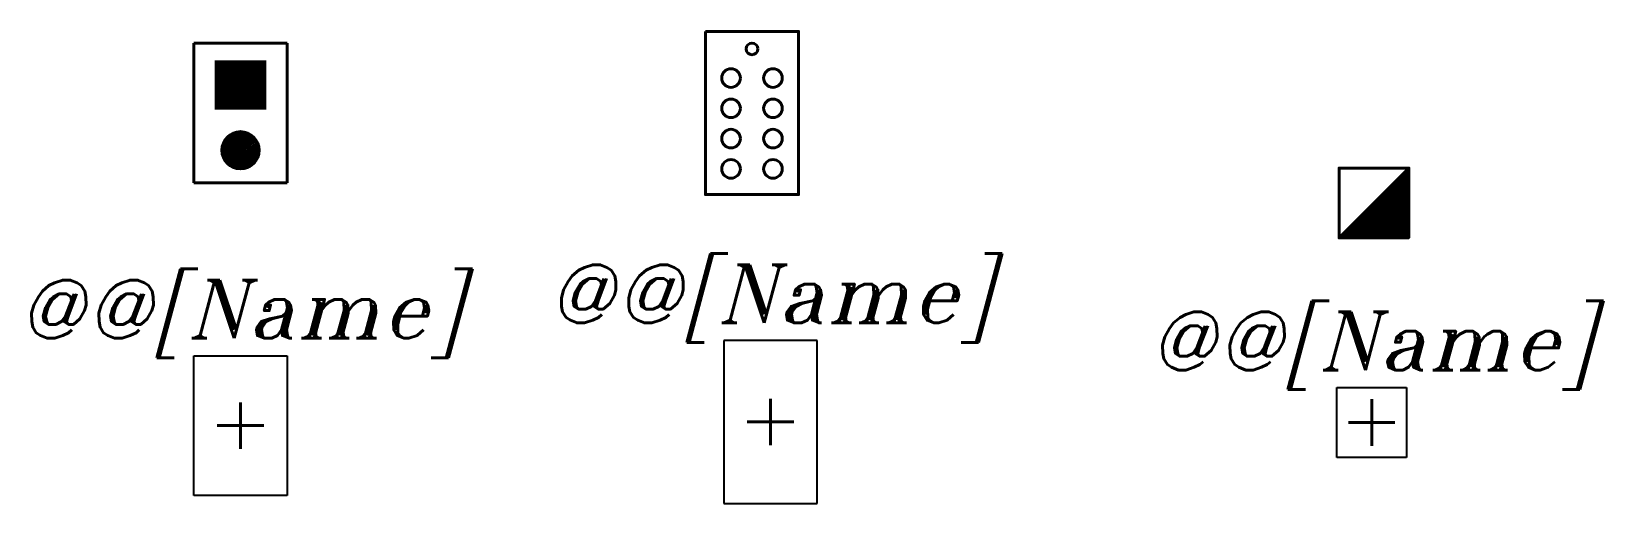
# Model space of a CAD drawing. Extents: x 237.4 to 304.9, y 79.3 to 99.6.
import ezdxf
from ezdxf.enums import TextEntityAlignment as Align

# ---------------------------------------------------------------- set-up
doc = ezdxf.new("R2010")
doc.units = 0
doc.layers.add('EL_DEVICE', color=1, linetype='Continuous', lineweight=40)
doc.layers.add('EL_DEVICE_NAME', color=7, linetype='Continuous')
doc.layers.add('SYS_DEVICE_BORDER', color=7, linetype='Continuous')
doc.styles.add('R2_5', font='romant.shx', dxfattribs={"width": 0.65, "oblique": 12, "height": 2.5})

# ---------------------------------------------------------------- blocks, each defined once
blk = doc.blocks.new('SS_CALLPANELIN')
at = {"layer": 'EL_DEVICE', "ltscale": 100}
for p, q in [((-2, 3), (2, 3)), ((-2, -3), (-2, 3)), ((2, 3), (2, -3)), ((2, -3), (-2, -3))]:
    blk.add_line(p, q, dxfattribs=at)
for points in [[(-1.1, 2.2), (1.1, 2.2)], [(-1.1, 2.1), (1.1, 2.1)], [(-1.1, 2), (1.1, 2)], [(-1.1, 1.9), (1.1, 1.9)], [(-1.1, 1.8), (1.1, 1.8)], [(-1.1, 1.7), (1.1, 1.7)], [(-1.1, 1.6), (1.1, 1.6)], [(-1.1, 1.5), (1.1, 1.5)], [(-1.1, 1.4), (1.1, 1.4)], [(-1.1, 1.3), (1.1, 1.3)], [(-1.1, 1.2), (1.1, 1.2)], [(-1.1, 1.1), (1.1, 1.1)], [(-1.1, 1), (1.1, 1)], [(-1.1, 0.9), (1.1, 0.9)], [(-1.1, 0.8), (1.1, 0.8)], [(-1.1, 0.7), (1.1, 0.7)], [(-1.1, 0.6), (1.1, 0.6)], [(-1.1, 0.5), (1.1, 0.5)], [(-1.1, 0.4), (1.1, 0.4)], [(-1.1, 0.3), (1.1, 0.3)], [(-1.1, 0.2), (1.1, 0.2)], [(-0.8, -1.576), (0.159, -0.816)], [(-0.794, -1.699), (0.278, -0.85)], [(-0.783, -1.435), (0.018, -0.8)], [(-0.772, -1.81), (0.38, -0.896)], [(-0.738, -1.91), (0.47, -0.953)], [(-0.725, -1.262), (-0.164, -0.817)], [(-0.692, -2.001), (0.549, -1.018)], [(-0.636, -2.085), (0.617, -1.091)], [(-0.571, -2.16), (0.676, -1.172)], [(-0.495, -2.228), (0.725, -1.261)], [(-0.409, -2.287), (0.763, -1.359)], [(-0.311, -2.337), (0.789, -1.466)], [(-0.198, -2.375), (0.8, -1.585)], [(-0.065, -2.397), (0.791, -1.719)], [(0.101, -2.394), (0.75, -1.88)], [(0.365, -2.312), (0.609, -2.118)]]:
    blk.add_lwpolyline(points, dxfattribs=at)
blk.add_circle((0, -1.6), 0.8, dxfattribs=at)
blk = doc.blocks.new('DEVICE_CONNECTOR_SQUARE')
at = {"layer": 'EL_DEVICE'}
for p, q in [((0, 1), (0, -1)), ((-1, 0), (1, 0))]:
    blk.add_line(p, q, dxfattribs=at)
blk = doc.blocks.new('DEVICE_SS_CALLPANELIN')
at = {"layer": 'SYS_DEVICE_BORDER'}
for p, q in [((-2, 3), (2, 3)), ((-2, -3), (-2, 3)), ((2, 3), (2, -3)), ((2, -3), (-2, -3))]:
    blk.add_line(p, q, dxfattribs=at)
at = {"ltscale": 100}
blk.add_blockref('DEVICE_CONNECTOR_SQUARE', (0, 0), dxfattribs=at)
at = {"layer": 'EL_DEVICE_NAME', "style": 'R2_5', "oblique": 15}
blk.add_text('@@[Name]', height=2.5, dxfattribs=at).set_placement((0, 3.75), align=Align.CENTER)
blk = doc.blocks.new('SS_CALLPANELMULTIBUTTON')
at = {"layer": 'EL_DEVICE', "ltscale": 100}
blk.add_lwpolyline([(-2, 3.5), (2, 3.5), (2, -3.5), (-2, -3.5)], close=True, dxfattribs=at)
for centre, radius in [((0, 2.75), 0.25), ((-0.9, 1.5), 0.4), ((0.9, 1.5), 0.4), ((-0.9, 0.2), 0.4), ((0.9, 0.2), 0.4), ((-0.9, -1.1), 0.4), ((0.9, -1.1), 0.4), ((-0.9, -2.4), 0.4), ((0.9, -2.4), 0.4)]:
    blk.add_circle(centre, radius, dxfattribs=at)
blk = doc.blocks.new('DEVICE_SS_CALLPANELMULTIBUTTON')
at = {"layer": 'SYS_DEVICE_BORDER'}
for p, q in [((2, 3.5), (-2, 3.5)), ((-2, 3.5), (-2, -3.5)), ((2, -3.5), (2, 3.5)), ((-2, -3.5), (2, -3.5))]:
    blk.add_line(p, q, dxfattribs=at)
at = {"ltscale": 100}
blk.add_blockref('DEVICE_CONNECTOR_SQUARE', (0, 0), dxfattribs=at)
at = {"layer": 'EL_DEVICE_NAME', "style": 'R2_5', "oblique": 15}
blk.add_text('@@[Name]', height=2.5, dxfattribs=at).set_placement((0, 4.25), align=Align.CENTER)
blk = doc.blocks.new('DEVICE_SS_CABLERESERVE')
at = {"layer": 'SYS_DEVICE_BORDER'}
for p, q in [((-1.5, -1.5), (-1.5, 1.5)), ((-1.5, 1.5), (1.5, 1.5)), ((1.5, 1.5), (1.5, -1.5)), ((1.5, -1.5), (-1.5, -1.5))]:
    blk.add_line(p, q, dxfattribs=at)
at = {"ltscale": 100}
blk.add_blockref('DEVICE_CONNECTOR_SQUARE', (0, 0), dxfattribs=at)
at = {"layer": 'EL_DEVICE_NAME', "style": 'R2_5', "oblique": 15}
blk.add_text('@@[Name]', height=2.5, dxfattribs=at).set_placement((0, 2.25), align=Align.CENTER)
blk = doc.blocks.new('SS_CABLERESERVE')
at = {"layer": 'EL_DEVICE', "ltscale": 100}
for p, q in [((-1.5, -1.5), (1.5, 1.5)), ((-1.359, -1.5), (1.5, 1.359)), ((-1.217, -1.5), (1.5, 1.217)), ((-1.076, -1.5), (1.5, 1.076)), ((-0.934, -1.5), (1.5, 0.934)), ((-0.793, -1.5), (1.5, 0.793)), ((-0.651, -1.5), (1.5, 0.651)), ((-0.51, -1.5), (1.5, 0.51)), ((-0.369, -1.5), (1.5, 0.369)), ((-0.227, -1.5), (1.5, 0.227)), ((-0.086, -1.5), (1.5, 0.086)), ((0.056, -1.5), (1.5, -0.056)), ((0.197, -1.5), (1.5, -0.197)), ((0.338, -1.5), (1.5, -0.338)), ((0.48, -1.5), (1.5, -0.48)), ((0.621, -1.5), (1.5, -0.621)), ((0.763, -1.5), (1.5, -0.763)), ((0.904, -1.5), (1.5, -0.904)), ((1.046, -1.5), (1.5, -1.046)), ((1.187, -1.5), (1.5, -1.187)), ((1.328, -1.5), (1.5, -1.328)), ((1.47, -1.5), (1.5, -1.47))]:
    blk.add_line(p, q, dxfattribs=at)
blk.add_lwpolyline([(1.5, -1.5), (-1.5, -1.5), (-1.5, 1.5), (1.5, 1.5)], close=True, dxfattribs=at)

msp = doc.modelspace()

# ---------------------------------------------------------------- block references
for name, p in [('SS_CALLPANELMULTIBUTTON', (268.364, 96.108)), ('SS_CALLPANELIN', (246.397, 96.108)), ('SS_CABLERESERVE', (295.08, 92.244)), ('DEVICE_SS_CALLPANELMULTIBUTTON', (269.157, 82.844)), ('DEVICE_SS_CALLPANELIN', (246.397, 82.687)), ('DEVICE_SS_CABLERESERVE', (294.981, 82.823))]:
    msp.add_blockref(name, p)

doc.saveas('drawing.dxf')
